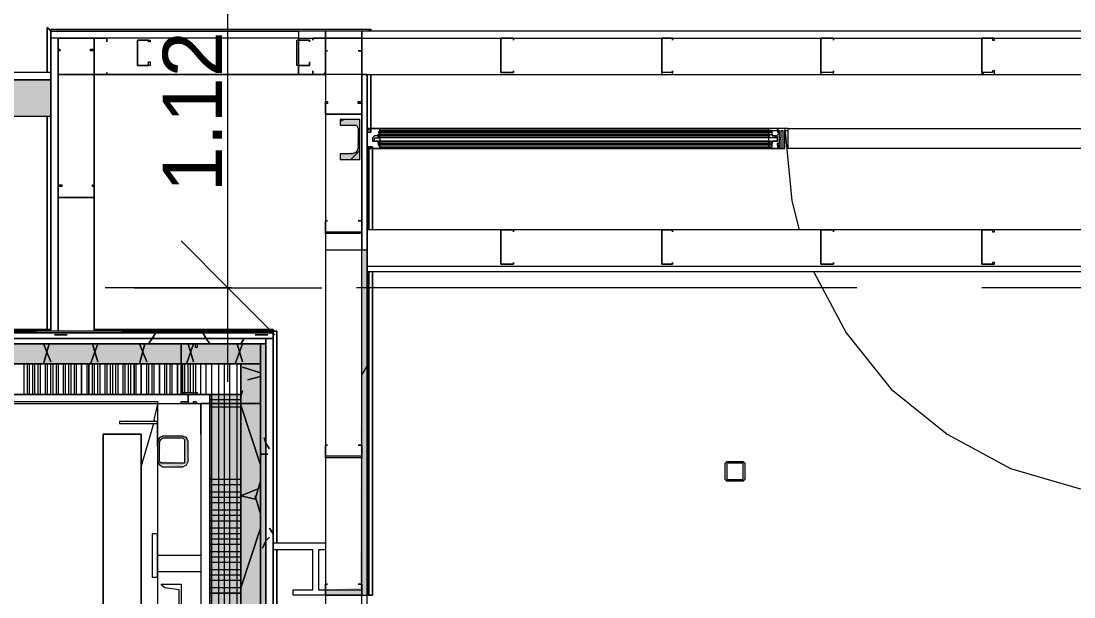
# Model space of a CAD drawing. Header units: metres. Extents: x -2 to 237, y -8 to 52.
# Drawn here: x 25.352 to 28.021, y 31.409 to 32.869 of the extents above; entities that cross this region are included whole.
import ezdxf

# ---------------------------------------------------------------- set-up
doc = ezdxf.new("R2010")
doc.units = ezdxf.units.M
doc.layers.add('HVAC - Ductos', color=5, linetype='Continuous', lineweight=0)
doc.layers.add('PDF_Text', color=7, linetype='Continuous', lineweight=0)
doc.layers.add('PDF_Geometry', color=7, linetype='Continuous', lineweight=0, true_color=0xaaaaaa)
doc.layers.add('PDF_Solid Fills', color=7, linetype='Continuous', lineweight=0, true_color=0xffffff)
doc.styles.add('PDF Helvetica', font='')
doc.styles.get('PDF Helvetica').set_extended_font_data('Helvetica')

msp = doc.modelspace()

# ---------------------------------------------------------------- hatches: boundary and pattern name
at = {"layer": 'PDF_Solid Fills', "lineweight": 0, "transparency": 33554559}
for points in [[(21.9637, 32.7197), (21.9637, 32.6281), (25.4274, 32.6281), (25.4274, 32.7197)], [(26.1925, 32.5364), (26.1604, 32.5318), (26.1604, 32.5181), (26.2108, 32.5181), (26.2108, 32.6189), (26.1604, 32.6189), (26.1604, 32.6051), (26.2063, 32.6051), (26.2017, 32.541)], [(26.2109, 31.4322), (26.1238, 31.4276), (26.1238, 31.4139), (26.2292, 31.4139), (26.2292, 32.289), (26.2155, 32.289)], [(25.9588, 32.0508), (25.9588, 23.3365), (25.9726, 23.3365), (25.9726, 32.0508)], [(25.9588, 32.0508), (25.9588, 23.3365), (25.9726, 23.3365), (25.9726, 32.0508)], [(25.6977, 31.7529), (25.7023, 31.7575), (25.7069, 31.8125), (25.7665, 31.8125), (25.7665, 31.7483), (25.7069, 31.7529), (25.7023, 31.7529), (25.7023, 31.7437), (25.7115, 31.7437), (25.7616, 31.7392), (25.7619, 31.7392), (25.7619, 31.7437), (25.771, 31.7483), (25.7756, 31.8125), (25.771, 31.8171), (25.7023, 31.8171), (25.6977, 31.8079)]]:
    msp.add_hatch(color=256, dxfattribs=at).paths.add_polyline_path(points)
h = msp.add_hatch(color=256, dxfattribs=at)
h.paths.add_polyline_path([(24.534, 32.0004), (24.534, 32.0508), (22.5455, 32.0508), (22.5455, 32.0004)])
h.paths.add_polyline_path([(25.1479, 32.0508), (25.1479, 32.0004), (25.9588, 32.0004), (25.9588, 32.0508)])
h.paths.add_polyline_path([(24.5386, 32.0508), (24.5386, 32.0004), (25.1433, 32.0004), (25.1433, 32.0508)])
h = msp.add_hatch(color=256, dxfattribs=at)
h.paths.add_polyline_path([(24.534, 32.0004), (24.534, 32.0508), (22.5455, 32.0508), (22.5455, 32.0004)])
h.paths.add_polyline_path([(25.1479, 32.0508), (25.1479, 32.0004), (25.9588, 32.0004), (25.9588, 32.0508)])
h.paths.add_polyline_path([(24.5386, 32.0508), (24.5386, 32.0004), (25.1433, 32.0004), (25.1433, 32.0508)])
h = msp.add_hatch(color=256, dxfattribs=at)
h.paths.add_polyline_path([(25.9588, 23.3548), (25.9588, 28.4908), (25.9085, 28.4908), (25.9085, 23.3548)])
h.paths.add_polyline_path([(25.9588, 30.3647), (25.9085, 30.3647), (25.9085, 28.4954), (25.9588, 28.4954)])
h.paths.add_polyline_path([(25.9588, 30.9786), (25.9588, 32.0004), (25.9085, 32.0004), (25.9085, 30.9786)])
h.paths.add_polyline_path([(25.9588, 30.9741), (25.9085, 30.9741), (25.9085, 30.3693), (25.9588, 30.3693)])
h = msp.add_hatch(color=256, dxfattribs=at)
h.paths.add_polyline_path([(25.9588, 23.3548), (25.9588, 28.4908), (25.9085, 28.4908), (25.9085, 23.3548)])
h.paths.add_polyline_path([(25.9588, 30.3647), (25.9085, 30.3647), (25.9085, 28.4954), (25.9588, 28.4954)])
h.paths.add_polyline_path([(25.9588, 30.9786), (25.9588, 32.0004), (25.9085, 32.0004), (25.9085, 30.9786)])
h.paths.add_polyline_path([(25.9588, 30.9741), (25.9085, 30.9741), (25.9085, 30.3693), (25.9588, 30.3693)])
h = msp.add_hatch(color=256, dxfattribs=at)
h.paths.add_polyline_path([(25.8306, 28.4954), (25.9085, 28.4954), (25.9085, 31.9224), (25.8306, 31.9224), (25.8306, 31.8996), (25.8352, 31.8996), (25.8306, 31.3085)])
h.paths.add_polyline_path([(25.8352, 27.0476), (25.8306, 25.9389), (25.8306, 23.4052), (25.9085, 23.4052), (25.9085, 28.4908), (25.8306, 28.4908), (25.8306, 27.0476)])
h = msp.add_hatch(color=256, dxfattribs=at)
h.paths.add_polyline_path([(25.9085, 28.4954), (25.9085, 31.9224), (25.8306, 31.9224), (25.8306, 28.4954)])
h.paths.add_polyline_path([(25.9085, 23.4052), (25.9085, 28.4908), (25.8306, 28.4908), (25.8306, 23.4052)])

# ---------------------------------------------------------------- linework, layer by layer
at = {"layer": 'HVAC - Ductos', "lineweight": 0}
for points in [[(25.8763, 31.9546), (25.8763, 33.549)], [(25.7573, 32.3119), (25.8763, 32.1928), (25.9955, 32.0737)], [(25.6381, 32.1928), (25.8763, 32.1928), (26.1146, 32.1928)]]:
    msp.add_lwpolyline(points, dxfattribs=at)
at = {"layer": 'PDF_Geometry', "lineweight": 0}
for points in [[(25.4182, 32.738), (25.4182, 32.8525)], [(25.4274, 32.8433), (25.4228, 32.8479), (25.4182, 32.8525), (25.4228, 32.8479), (25.4182, 32.8525), (25.4228, 32.8479)], [(25.4182, 32.738), (25.4182, 32.8525)], [(26.2383, 32.8479), (26.2292, 32.8433), (25.4274, 32.8433), (25.4274, 32.8479), (26.2383, 32.8479), (26.2292, 32.8433), (25.4274, 32.8433), (25.4274, 32.8479), (26.2383, 32.8479), (26.2383, 32.8433)], [(25.4274, 32.738), (25.4274, 32.8433), (25.4274, 32.8067), (25.4274, 32.8433)], [(25.4457, 32.8251), (25.5328, 32.8251), (25.5374, 32.8251), (25.5374, 32.7929), (25.5282, 32.7929), (25.5282, 32.7975), (25.5374, 32.7975), (25.5374, 32.8251), (25.5328, 32.8251), (25.4457, 32.8251), (25.4457, 32.7975), (25.4503, 32.7975), (25.4503, 32.7929), (25.4457, 32.7929)], [(25.5374, 32.7334), (25.5374, 32.738), (25.5374, 32.8251), (25.5694, 32.8251), (25.5694, 32.8159), (25.5694, 32.8251), (25.5374, 32.8251), (25.5374, 32.738), (25.5374, 32.7334), (25.5694, 32.7334)], [(25.6473, 32.7563), (25.6473, 32.7609), (25.6473, 32.8205), (25.6794, 32.8205), (25.6794, 32.8159), (25.6748, 32.8159), (25.6748, 32.8205), (25.6473, 32.8205), (25.6473, 32.7609), (25.6473, 32.7563), (25.6748, 32.7563), (25.6748, 32.7655), (25.6794, 32.7655), (25.6794, 32.7563)], [(26.055, 32.7563), (26.0505, 32.7563), (26.0505, 32.7609), (26.0505, 32.8205), (26.055, 32.8205), (26.0826, 32.8205), (26.0826, 32.8159), (26.0826, 32.8205), (26.055, 32.8205), (26.055, 32.7609), (26.055, 32.7563), (26.0826, 32.7563)], [(26.0917, 32.8205), (26.0917, 32.8251)], [(26.1192, 32.8251), (26.1238, 32.8251), (26.1238, 32.738), (26.1238, 32.7334), (26.1192, 32.7334), (26.0917, 32.7334), (26.0917, 32.7426), (26.0917, 32.7334), (26.1192, 32.7334), (26.1238, 32.738), (26.1238, 32.8251), (26.1192, 32.8251), (26.0917, 32.8251)], [(26.1238, 32.8251), (26.2109, 32.8251), (26.2155, 32.8251), (26.2155, 32.7929), (26.2063, 32.7929), (26.2155, 32.7929), (26.2155, 32.8251), (26.2109, 32.8251), (26.1238, 32.8251), (26.1238, 32.7929)], [(26.6003, 32.8251), (26.5682, 32.8251), (26.5682, 32.738), (26.6003, 32.738), (26.6003, 32.7426), (26.6003, 32.738), (26.5682, 32.738), (26.5682, 32.8251), (26.6003, 32.8251), (26.6003, 32.8205)], [(27.0035, 32.8251), (26.9759, 32.8251), (26.9759, 32.8205), (26.9759, 32.738), (26.9759, 32.7334), (27.0035, 32.7334), (27.0035, 32.7426), (27.0035, 32.738), (26.9759, 32.738), (26.9759, 32.8205), (26.9759, 32.8251), (27.0035, 32.8251), (27.0035, 32.8205)], [(27.4112, 32.8251), (27.3837, 32.8251), (27.3791, 32.8251), (27.3791, 32.738), (27.3791, 32.7334), (27.3837, 32.7334), (27.4112, 32.7334), (27.4112, 32.7426), (27.4112, 32.738), (27.3837, 32.738), (27.3791, 32.738), (27.3791, 32.8251), (27.3837, 32.8251), (27.4112, 32.8251), (27.4112, 32.8205)], [(27.819, 32.8251), (27.7869, 32.8251), (27.7869, 32.8205), (27.7869, 32.738), (27.7869, 32.7334), (27.819, 32.7334), (27.819, 32.7426), (27.8144, 32.7426), (27.8144, 32.738), (27.7869, 32.738), (27.7869, 32.8205), (27.7869, 32.8251), (27.8144, 32.8251), (27.8144, 32.8205), (27.819, 32.8205)], [(26.1284, 32.7929), (26.1238, 32.7929)], [(26.1238, 32.7334), (26.1238, 32.7929)], [(26.0826, 32.7655), (26.0826, 32.7563)], [(21.9637, 32.628), (25.4274, 32.628), (25.4274, 32.738), (21.9637, 32.738), (21.9637, 32.6967), (21.9637, 32.6326)], [(25.5694, 32.738), (25.5694, 32.7334)], [(26.1238, 32.7334), (26.1238, 32.289), (26.2155, 32.289), (26.2155, 32.7334)], [(26.2292, 32.7334), (26.2155, 32.7334), (26.2155, 32.289), (26.2292, 32.289)], [(26.2155, 32.6326), (26.2109, 32.6326), (26.1238, 32.6326), (26.1238, 32.6646), (26.1284, 32.6646), (26.1284, 32.6601), (26.1238, 32.6601), (26.1238, 32.6326), (26.2109, 32.6326), (26.2155, 32.6326), (26.2155, 32.6601), (26.2063, 32.6601), (26.2063, 32.6646), (26.2155, 32.6646)], [(22.5135, 32.0874), (25.4274, 32.0874), (22.5135, 32.0874), (21.9683, 32.0874), (21.9683, 32.628), (21.9683, 32.0874), (21.9637, 32.0828), (22.5135, 32.0828)], [(25.4182, 32.0874), (25.4182, 32.628)], [(25.4182, 32.0874), (25.4182, 32.628)], [(26.2109, 32.6189), (26.1604, 32.6189), (26.1604, 32.6051), (26.1925, 32.6051), (26.2017, 32.6051), (26.2063, 32.596), (26.2063, 32.5456), (26.2017, 32.5364), (26.1925, 32.5318), (26.1604, 32.5318), (26.1604, 32.518), (26.2109, 32.518)], [(26.2475, 32.573), (26.2567, 32.573), (26.2567, 32.5822), (26.2613, 32.5822), (26.2613, 32.5776), (26.2567, 32.5776), (26.2567, 32.573), (26.2613, 32.573), (26.2613, 32.596), (26.2292, 32.596), (26.2337, 32.596), (26.2337, 32.5914), (26.2337, 32.596), (26.2383, 32.596), (26.2613, 32.596), (26.2613, 32.5914), (26.2613, 32.5868), (26.2567, 32.5868), (26.2613, 32.5868), (26.2613, 32.5822), (26.2567, 32.5822), (26.2567, 32.5776), (26.2475, 32.5776), (26.2429, 32.573), (26.2429, 32.5639), (26.2475, 32.5639), (26.2567, 32.5639), (26.2567, 32.5593), (26.2567, 32.5547), (26.2613, 32.5593), (26.2613, 32.5547), (26.2567, 32.5547), (26.2613, 32.5502), (26.2613, 32.5547), (26.2613, 32.5456), (26.2383, 32.5456), (26.2337, 32.5456), (26.2337, 32.5502), (26.2337, 32.5456), (26.2292, 32.5456), (26.2613, 32.5456), (26.2613, 32.5639), (26.2567, 32.5639), (26.2613, 32.5639), (26.2613, 32.5593), (26.2567, 32.5593), (26.2567, 32.5639), (26.2475, 32.5639), (26.2475, 32.5684)], [(27.2692, 32.596), (27.2463, 32.596), (27.2463, 32.5776), (27.2508, 32.5776), (27.2463, 32.5822), (27.2554, 32.5822), (27.2554, 32.5776), (27.26, 32.5776), (27.2692, 32.573), (27.2692, 32.5639), (27.26, 32.5639), (27.2554, 32.5639), (27.2554, 32.5593), (27.2463, 32.5593), (27.2508, 32.5593), (27.2508, 32.5639), (27.2463, 32.5639), (27.2463, 32.5456), (27.2875, 32.5456), (27.2875, 32.5914), (27.2921, 32.5914), (27.2967, 32.5914), (27.2967, 32.596), (27.2692, 32.596), (27.2692, 32.5914), (27.2738, 32.5914), (27.2738, 32.5868), (27.2738, 32.5914), (27.2692, 32.5914), (27.2692, 32.5868), (27.2738, 32.5868), (27.2738, 32.5822), (27.2692, 32.5822), (27.2738, 32.5822), (27.2738, 32.573), (27.2784, 32.573), (27.2784, 32.5914), (27.2829, 32.5914), (27.2829, 32.5776), (27.2829, 32.573), (27.2829, 32.5684), (27.2829, 32.5639), (27.2829, 32.5456), (27.2784, 32.5456), (27.2784, 32.5684), (27.2738, 32.5684), (27.2738, 32.5593), (27.2692, 32.5593), (27.2692, 32.5547), (27.2692, 32.5593), (27.2738, 32.5593), (27.2738, 32.5547), (27.2738, 32.5502), (27.2692, 32.5547), (27.2692, 32.5502), (27.2738, 32.5502), (27.2738, 32.5456), (27.2508, 32.5456), (27.2508, 32.5502), (27.2463, 32.5502), (27.2508, 32.5502), (27.2554, 32.5502), (27.2554, 32.5547), (27.2463, 32.5547), (27.2554, 32.5547), (27.2554, 32.5639), (27.2692, 32.5639), (27.2692, 32.5684), (27.2692, 32.5776), (27.2554, 32.5776), (27.2554, 32.5868), (27.2463, 32.5868), (27.2554, 32.5868), (27.2554, 32.5914), (27.2508, 32.5914), (27.2508, 32.5868), (27.2463, 32.5868), (27.2463, 32.5914), (27.2508, 32.5914), (27.2692, 32.5914)], [(28.2084, 32.596), (28.2084, 32.5456), (27.2967, 32.5456), (27.2967, 32.596)], [(27.2463, 32.5776), (26.2613, 32.5776), (26.2613, 32.5822), (26.2613, 32.5776)], [(26.2429, 32.5502), (26.2429, 32.5456), (26.2429, 32.3394), (26.2429, 32.5456)], [(25.5374, 32.4219), (25.5328, 32.4219), (25.4457, 32.4219), (25.4457, 32.454), (25.4549, 32.454), (25.4549, 32.4494), (25.4457, 32.4494), (25.4457, 32.4219), (25.5328, 32.4219), (25.5374, 32.4219), (25.5374, 32.4494), (25.5328, 32.4494), (25.5328, 32.454), (25.5374, 32.454)], [(26.2155, 32.3348), (26.2109, 32.3302), (26.1238, 32.3302), (26.1238, 32.3348), (26.1238, 32.3623), (26.1284, 32.3623), (26.1238, 32.3623), (26.1238, 32.3348), (26.2109, 32.3348), (26.2155, 32.3348), (26.2155, 32.3623)], [(26.2063, 32.3623), (26.2155, 32.3623)], [(29.2897, 32.3394), (26.2292, 32.3394), (26.2292, 32.234), (29.2897, 32.234)], [(26.6003, 32.3394), (26.5682, 32.3394), (26.5682, 32.2523), (26.6003, 32.2523), (26.6003, 32.2569), (26.6003, 32.2523), (26.5682, 32.2523), (26.5682, 32.3394), (26.6003, 32.3394), (26.6003, 32.3348)], [(27.0035, 32.3394), (26.9759, 32.3394), (26.9759, 32.2523), (27.0035, 32.2523), (27.0035, 32.2569), (27.0035, 32.2523), (26.9759, 32.2523), (26.9759, 32.3394), (27.0035, 32.3394), (27.0035, 32.3348)], [(27.4112, 32.3394), (27.3837, 32.3394), (27.3791, 32.3394), (27.3791, 32.2523), (27.3837, 32.2523), (27.4112, 32.2523), (27.4112, 32.2569), (27.4112, 32.2523), (27.3837, 32.2523), (27.3791, 32.2523), (27.3791, 32.3394), (27.3837, 32.3394), (27.4112, 32.3394), (27.4112, 32.3348)], [(27.819, 32.3394), (27.7869, 32.3394), (27.7869, 32.2523), (27.819, 32.2523), (27.819, 32.2569), (27.8144, 32.2569), (27.8144, 32.2523), (27.7869, 32.2523), (27.7869, 32.3394), (27.8144, 32.3394), (27.8144, 32.3348), (27.819, 32.3348)], [(26.2429, 32.234), (26.2429, 31.4139)], [(22.5135, 28.9994), (23.329, 28.9994), (23.329, 25.4624), (22.5227, 25.4624), (22.3394, 25.4624), (22.3394, 23.5014), (22.3394, 23.4464), (22.3394, 23.3548), (22.3394, 23.3227), (23.329, 23.3227), (25.8077, 23.3227), (25.991, 23.3227), (25.991, 31.8996), (25.991, 32.0828), (22.5135, 32.0828), (22.5135, 31.8996), (22.5135, 29.1826)], [(25.991, 32.0782), (25.991, 32.0828), (22.5135, 32.0828), (22.5135, 32.0782)], [(26.0001, 31.5468), (26.0001, 32.0828)], [(26.0001, 31.5468), (26.0001, 32.0828)], [(22.5181, 32.0645), (25.991, 32.0645), (25.991, 32.0782), (22.5181, 32.0782)], [(25.991, 23.3227), (25.991, 32.0645), (25.9726, 32.0645), (25.9726, 23.3227), (25.991, 23.3227), (25.991, 32.0782)], [(25.7756, 31.9224), (25.7756, 31.9042), (25.7756, 31.8996), (25.7573, 31.8996), (25.7939, 31.8996), (25.7893, 31.8996), (25.7893, 31.9042), (25.7939, 31.9042), (25.7985, 31.8996), (25.7939, 31.8996), (25.7573, 31.8996), (25.7573, 31.9042), (25.7756, 31.9042), (25.7756, 31.9224), (25.7573, 31.9224), (25.7573, 31.927), (25.7573, 32.0508), (25.7939, 32.0508), (25.7985, 32.0508), (25.7985, 32.0416), (25.7939, 32.0416), (25.7939, 32.0508), (25.7573, 32.0508), (25.7573, 31.927), (25.7985, 31.927), (25.7985, 31.9224)], [(25.9588, 32.0508), (25.9314, 32.0508), (25.9588, 32.0508), (25.9588, 31.8996), (25.8809, 31.8996), (25.9588, 31.8996)], [(25.9085, 32.0004), (22.6967, 32.0004), (22.5959, 32.0004), (22.5959, 31.9224), (22.6967, 31.9224), (25.9085, 31.9224)], [(22.6738, 31.8996), (25.8306, 31.8996), (25.8306, 31.9224), (22.6967, 31.9224), (22.6738, 31.9224)], [(25.6977, 31.9042), (25.6977, 29.5446), (22.6876, 29.5446), (22.6876, 31.9042), (25.6977, 31.9042), (25.6977, 29.5446), (22.6876, 29.5446), (22.6876, 31.9042)], [(25.8077, 31.8996), (25.8077, 31.8217), (25.8077, 31.8996), (25.9588, 31.8996)], [(25.9588, 31.8721), (25.9588, 31.8996)], [(25.6977, 31.7529), (25.7023, 31.7437), (25.7115, 31.7392), (25.7619, 31.7392), (25.771, 31.7437), (25.7756, 31.7529), (25.7756, 31.8033), (25.771, 31.8125), (25.7619, 31.8171), (25.7115, 31.8171), (25.7023, 31.8125), (25.6977, 31.8033)], [(25.7619, 31.7483), (25.7115, 31.7483), (25.7069, 31.7483), (25.7023, 31.7529), (25.7023, 31.8033), (25.7069, 31.8079), (25.7115, 31.8125), (25.7619, 31.8125), (25.7665, 31.8079), (25.7665, 31.8033), (25.7665, 31.7529), (25.7665, 31.7483)], [(26.2155, 31.7667), (26.2155, 31.7621), (26.2109, 31.7621), (26.1238, 31.7621), (26.1238, 31.7667), (26.1238, 31.7942), (26.1284, 31.7942), (26.1238, 31.7942), (26.1238, 31.7667), (26.2109, 31.7667), (26.2155, 31.7667), (26.2155, 31.7942)], [(26.2063, 31.7942), (26.2155, 31.7942)], [(27.1776, 31.7025), (27.1455, 31.7025), (27.1409, 31.7025), (27.1364, 31.7071), (27.1364, 31.7117), (27.1364, 31.7483), (27.1409, 31.7529), (27.1455, 31.7529), (27.1776, 31.7529), (27.1822, 31.7529), (27.1867, 31.7483), (27.1867, 31.7117), (27.1867, 31.7071), (27.1822, 31.7025)], [(27.1822, 31.7483), (27.1776, 31.7483), (27.1455, 31.7483), (27.1409, 31.7483), (27.1409, 31.7117), (27.1409, 31.7071), (27.1455, 31.7071), (27.1776, 31.7071), (27.1822, 31.7071), (27.1822, 31.7117)], [(25.6839, 31.5696), (25.6839, 31.4597), (25.6931, 31.4597), (25.6977, 31.4597), (25.6977, 31.5696), (25.6931, 31.5696)], [(25.991, 31.2077), (25.991, 31.5284)], [(25.991, 31.2077), (25.9955, 31.2077), (26.0001, 31.2077), (25.9955, 31.2077), (26.0001, 31.2077), (25.9955, 31.2077), (25.991, 31.2077), (25.991, 31.5284), (25.991, 31.2077), (25.991, 31.5284)], [(25.991, 31.2077), (25.991, 31.5284)], [(26.0001, 31.2077), (26.0001, 31.5284)], [(26.0001, 31.2077), (26.0001, 31.5284)], [(25.7069, 31.2901), (25.7115, 31.2947), (25.7115, 31.2993), (25.7161, 31.2993), (25.7527, 31.3039), (25.7527, 31.4276), (25.7161, 31.4322), (25.7115, 31.4368), (25.7069, 31.4414), (25.7573, 31.4414), (25.7573, 31.2901)], [(26.2155, 31.4139), (26.2109, 31.4139), (26.1238, 31.4139), (26.1238, 31.4414), (26.1284, 31.4414), (26.1238, 31.4414), (26.1238, 31.4139), (26.2109, 31.4139), (26.2155, 31.4139), (26.2155, 31.4414)], [(26.2063, 31.4414), (26.2155, 31.4414)]]:
    msp.add_lwpolyline(points, close=True, dxfattribs=at)
for points in [[(26.055, 32.8251), (25.4457, 32.8251), (25.4457, 32.7334), (25.5374, 32.7334), (26.1238, 32.7334), (25.5374, 32.7334), (25.5374, 32.0828), (25.4274, 32.0828), (25.4274, 32.628), (25.4274, 32.0828), (25.4274, 32.454), (25.4274, 32.0828), (25.4274, 32.628), (25.4274, 32.0828), (25.4274, 32.628), (25.4274, 32.0828), (25.4274, 32.7334), (25.4274, 32.8433), (26.055, 32.8433), (26.055, 32.7334), (26.055, 32.8251), (26.1238, 32.8251), (26.1238, 32.8433), (26.1238, 32.8251)], [(25.4274, 32.738), (25.4274, 32.8433), (25.4274, 32.738)], [(25.4274, 32.738), (25.4274, 32.8433), (25.4274, 32.738)], [(25.4274, 32.8433), (25.4274, 32.0828), (25.4274, 32.8433)], [(25.4274, 32.8433), (25.4274, 32.8433)], [(26.2292, 32.8433), (26.055, 32.8433), (25.4274, 32.8433), (26.055, 32.8433), (26.055, 32.8251), (25.4274, 32.8251), (25.4274, 32.8433), (26.055, 32.8433)], [(26.1238, 24.1841), (26.1238, 22.9929), (26.1238, 22.9791), (26.1238, 22.4568), (26.1238, 22.4385), (26.2292, 22.4385), (26.2292, 22.9424), (27.0951, 22.9424), (27.0951, 23.0478), (26.2292, 23.0478), (26.2292, 24.2391), (26.2292, 31.4139), (26.2292, 32.289), (26.2292, 32.7334), (29.2897, 32.7334), (29.2897, 32.8433), (26.2155, 32.8433), (26.1238, 32.8433), (26.055, 32.8433), (26.055, 32.7334), (26.0917, 32.7334)], [(26.1238, 31.4276), (26.2155, 31.4276), (26.2155, 32.289), (26.2155, 32.7334), (26.2155, 32.8251), (26.2155, 32.8433), (26.2155, 32.8251), (29.2897, 32.8251), (29.3997, 32.8251), (29.2897, 32.8251)], [(25.5374, 32.0828), (25.5374, 32.7334), (25.4457, 32.7334), (25.4457, 32.0828), (25.4457, 32.8251), (25.4274, 32.8251), (25.4274, 32.0828)], [(25.4457, 32.8251), (25.4457, 32.8251)], [(25.4457, 32.8251), (25.4457, 32.8251)], [(25.5374, 32.8251), (25.5374, 32.8251)], [(25.5374, 32.8251), (25.5374, 32.8251)], [(25.5694, 32.8159), (25.5694, 32.8159)], [(25.6473, 32.8205), (25.6473, 32.8205)], [(25.6473, 32.8205), (25.6473, 32.8205)], [(26.055, 32.8205), (26.055, 32.8205)], [(26.0826, 32.8159), (26.0826, 32.8159)], [(26.0917, 32.8205), (26.0917, 32.8205)], [(26.1238, 32.8251), (26.1238, 32.8251)], [(26.1238, 32.8251), (26.1238, 32.8251)], [(26.1238, 32.8251), (26.1238, 32.8251)], [(26.2155, 32.8251), (26.2155, 32.7334), (26.2292, 32.7334), (26.2292, 32.5868), (26.2383, 32.5868), (26.2383, 32.596), (26.2383, 32.7334), (26.2383, 32.596), (26.2383, 32.5868), (26.2292, 32.5868), (26.2292, 32.7334)], [(26.1284, 32.7929), (26.1284, 32.7929)], [(26.2063, 32.7929), (26.2063, 32.7929)], [(26.0826, 32.7655), (26.0826, 32.7655)], [(21.3635, 31.95), (21.3497, 31.95), (21.3497, 32.628), (21.3497, 32.7197), (21.3497, 32.7334), (21.3497, 32.738), (21.3497, 32.7334), (21.9637, 32.7334), (21.9637, 32.7197), (21.9637, 32.6967), (21.9637, 32.6326), (21.9637, 32.628), (21.9637, 32.6326), (21.9637, 32.6967), (21.9637, 32.7197), (21.9637, 32.7334), (21.9637, 32.7197), (21.9637, 32.738), (21.9637, 32.7197), (25.4274, 32.7197), (21.9637, 32.7197)], [(25.5694, 32.738), (25.5694, 32.738)], [(26.0917, 32.7426), (26.0917, 32.7426)], [(26.1238, 32.7334), (26.1238, 32.289), (26.1238, 31.4276), (26.1238, 31.4139), (26.1238, 24.2391), (26.1238, 24.2253), (26.1238, 24.2161)], [(26.2155, 31.4139), (26.1238, 31.4139), (26.2155, 31.4139), (26.2292, 31.4139), (26.2292, 32.289), (26.2292, 32.7334), (26.2155, 32.7334)], [(26.2292, 32.289), (26.2292, 32.7334), (26.2292, 32.289)], [(26.1238, 32.6326), (26.1238, 32.6326)], [(26.1238, 32.6326), (26.1238, 32.6326)], [(27.2463, 32.5868), (26.2613, 32.5868), (27.2463, 32.5868), (26.2613, 32.5868), (26.2613, 32.5914), (27.2463, 32.5914), (26.2613, 32.5914), (26.2613, 32.596), (27.2463, 32.596), (26.2613, 32.596), (27.2463, 32.596), (26.2613, 32.596)], [(27.2463, 32.596), (26.2613, 32.596), (26.2613, 32.5776)], [(27.2463, 32.596), (27.2463, 32.596)], [(27.2875, 32.596), (27.3059, 32.4127), (27.3242, 32.3394)], [(26.2613, 32.5593), (26.2613, 32.5547), (27.2463, 32.5547), (26.2613, 32.5547), (26.2613, 32.5456), (26.2613, 32.5639), (26.2613, 32.5593), (26.2613, 32.5639), (26.2475, 32.5639), (26.2475, 32.573), (26.2613, 32.573), (26.2613, 32.5639), (27.2463, 32.5639)], [(26.2613, 32.5868), (26.2613, 32.5868)], [(27.2463, 32.5822), (26.2613, 32.5822), (27.2463, 32.5822), (26.2613, 32.5822), (27.2463, 32.5822), (27.2463, 32.5776), (27.2463, 32.573), (27.2463, 32.5639), (27.2463, 32.5593), (26.2613, 32.5593), (27.2463, 32.5593), (26.2613, 32.5593), (26.2613, 32.5639), (27.2463, 32.5639), (26.2613, 32.5639), (27.2463, 32.5639), (27.2692, 32.5639), (27.2692, 32.573), (27.2463, 32.573), (26.2613, 32.573), (26.2613, 32.5776), (27.2463, 32.5776)], [(26.2337, 32.5502), (26.2337, 32.3394), (26.2337, 32.5502), (26.2383, 32.5502), (26.2429, 32.5502), (26.2383, 32.5502), (26.2337, 32.5502), (26.2292, 32.5502), (26.2292, 32.3394)], [(26.2292, 32.5502), (26.2292, 32.454)], [(26.2613, 32.5547), (27.2463, 32.5547), (26.2613, 32.5547)], [(27.2463, 32.5456), (26.2613, 32.5456), (27.2463, 32.5456), (26.2613, 32.5456), (26.2613, 32.5502), (27.2463, 32.5502)], [(27.2463, 32.5456), (27.2463, 32.5456)], [(25.4457, 32.4219), (25.4457, 32.4219)], [(25.4457, 32.4219), (25.4457, 32.4219)], [(26.1284, 32.3623), (26.1284, 32.3623)], [(26.2063, 32.3623), (26.2063, 32.3623)], [(26.1238, 32.3348), (26.1238, 32.3348)], [(26.2292, 32.2477), (29.2897, 32.2477)], [(26.2292, 32.234), (26.2292, 31.4139), (26.2337, 31.4139), (26.2383, 31.4139), (26.2429, 31.4139), (26.2383, 31.4139), (26.2337, 31.4139), (26.2337, 32.234), (26.2337, 31.4139)], [(27.3609, 32.234), (27.4433, 32.0782), (27.5578, 31.9362), (27.6998, 31.8217), (27.8603, 31.7346), (28.0344, 31.6842), (28.2176, 31.6659)], [(25.8855, 32.1928), (25.5648, 32.1928)], [(27.4708, 32.1928), (26.2017, 32.1928)], [(28.103, 32.1928), (27.7869, 32.1928)], [(22.5135, 32.0828), (25.3908, 32.0828), (22.5135, 32.0828)], [(22.5181, 32.0782), (25.991, 32.0782), (25.991, 32.0828), (25.991, 32.0782), (25.991, 32.0645), (25.991, 31.8996), (25.991, 23.3227)], [(25.991, 32.0645), (25.991, 32.0828), (25.606, 32.0828), (25.991, 32.0828), (25.991, 32.0874), (25.5374, 32.0874), (25.991, 32.0874), (25.991, 32.0828), (25.991, 31.5468), (25.991, 32.0828), (25.9955, 32.0828), (26.0001, 32.0828), (25.9955, 32.0828), (26.0001, 32.0828), (25.9955, 32.0828), (25.991, 32.0828), (25.991, 32.0645), (25.991, 31.8996)], [(25.991, 31.5468), (25.991, 32.0828), (25.991, 31.5468)], [(25.991, 31.5468), (25.991, 32.0828), (25.991, 31.5468)], [(26.1238, 24.2161), (26.1238, 24.2391), (26.2155, 24.2391), (26.2155, 31.4139), (26.1238, 31.4139), (26.0413, 31.4139), (26.0413, 31.4276), (26.0917, 31.4276), (26.0917, 31.5284), (25.991, 31.5284), (25.991, 31.5468), (25.991, 32.0828), (25.991, 31.5468), (26.1238, 31.5468), (26.1238, 31.5284), (26.1055, 31.5284), (26.1055, 31.4276), (26.1238, 31.4276), (26.1238, 31.4139)], [(26.2292, 32.0966), (26.2292, 31.4139)], [(22.5318, 32.0645), (25.9726, 32.0645), (25.9726, 32.0508), (25.9588, 32.0508), (25.7573, 32.0508), (25.1479, 32.0508), (25.7573, 32.0508), (25.9588, 32.0508), (25.9588, 32.0004), (22.6967, 32.0004)], [(25.9726, 23.3365), (25.9726, 31.8996), (25.9726, 32.0508), (25.9726, 32.0645), (22.5318, 32.0645), (22.5318, 32.0508), (22.5318, 31.8996), (22.5318, 29.1826), (22.5318, 29.0315), (22.5318, 29.0177), (23.329, 29.0177), (23.3473, 29.0177), (23.3473, 25.444)], [(25.991, 32.0645), (25.991, 32.0645)], [(25.1479, 32.0508), (25.7573, 32.0508), (25.9588, 32.0508), (25.9588, 32.0004), (25.9588, 31.8996), (25.9588, 31.391), (25.9588, 32.0508), (25.9726, 32.0508), (25.9726, 23.3365), (25.9588, 23.3365), (25.9588, 27.0476), (25.9588, 23.3548), (25.9085, 23.3548), (25.9085, 23.845)], [(25.7573, 32.0508), (25.7573, 32.0508)], [(25.7573, 32.0508), (25.7573, 32.0508)], [(25.7939, 32.0508), (25.7939, 32.0508)], [(22.6967, 32.0004), (25.9085, 32.0004), (25.9085, 31.9224), (25.9085, 31.8996), (25.9085, 31.4048), (25.9085, 31.3085), (25.9085, 31.2077), (25.9085, 29.8562), (25.9085, 29.7554), (25.9085, 29.2697), (25.9085, 28.6924), (25.9085, 28.6603), (25.9085, 28.4954)], [(25.9085, 29.8562), (25.9085, 31.2077), (25.9085, 31.3085), (25.9085, 31.4048), (25.9085, 31.8996), (25.9085, 32.0004), (25.9588, 32.0004), (25.9588, 31.391)], [(22.6967, 31.9224), (25.8306, 31.9224), (25.8306, 31.8996), (25.8306, 31.3085), (25.8306, 31.2077), (25.8306, 29.8562)], [(25.7573, 31.927), (25.7573, 31.927)], [(25.8306, 29.8562), (25.8306, 31.2077), (25.8306, 31.3085), (25.8306, 31.8996), (25.8306, 31.9224), (25.9085, 31.9224), (25.9085, 31.8996), (25.9085, 31.4048), (25.9085, 31.3085), (25.9085, 31.2077), (25.9085, 29.8562)], [(22.6967, 29.1872), (22.6967, 31.8996), (25.8077, 31.8996), (25.8077, 25.8564)], [(25.6885, 31.8537), (25.6977, 31.895)], [(25.7573, 31.8996), (25.7573, 31.8996)], [(25.7756, 31.9042), (25.7756, 31.9042)], [(25.7939, 31.8996), (25.7939, 31.8996)], [(25.8306, 28.4954), (25.8306, 28.6924), (25.8306, 29.7554), (25.8306, 29.8562), (25.8306, 31.2077), (25.8306, 31.3085), (25.8306, 31.8996), (25.8077, 31.8996), (25.8077, 25.8564)], [(25.9497, 31.8996), (25.9497, 31.8996)], [(25.9497, 31.8996), (25.9497, 31.8996)], [(25.9588, 31.9042), (25.9588, 31.9087)], [(25.9588, 31.8721), (25.9588, 31.8721)], [(25.6977, 31.8079), (25.6977, 31.8263), (25.6977, 31.8079), (25.6977, 31.8263), (25.6977, 31.7896), (25.6977, 31.8263), (25.6977, 31.7896), (25.6977, 31.8263), (25.6977, 31.8079), (25.6977, 31.8537), (25.6014, 31.8537), (25.6014, 31.8491), (25.6977, 31.8491), (25.6977, 31.7804)], [(25.6565, 31.7392), (25.6885, 31.8491)], [(25.5603, 30.0073), (25.5603, 31.8217), (25.6565, 31.8217), (25.6565, 31.2719), (25.6565, 31.1848), (25.6565, 31.8217), (25.5603, 31.8217), (25.5603, 29.9753), (25.6565, 29.9753), (25.6565, 31.1803), (25.6565, 29.9707), (25.6977, 29.9707), (25.7069, 29.9707), (25.7069, 31.2719), (25.6565, 31.2719), (25.7069, 31.2719), (25.7069, 31.2215), (25.7756, 31.2215), (25.7756, 30.0211), (25.7069, 30.0211), (25.7069, 29.9707), (25.6977, 29.9707), (25.5603, 29.9707), (25.5603, 29.9982)], [(25.8077, 31.8217), (25.8077, 31.8217)], [(26.1284, 31.7942), (26.1284, 31.7942)], [(26.2063, 31.7942), (26.2063, 31.7942)], [(26.1238, 31.7667), (26.1238, 31.7667)], [(25.6977, 31.4597), (25.6977, 31.5696)], [(25.6977, 31.5605), (25.6977, 31.565), (25.6977, 31.5605), (25.6977, 31.5284), (25.6977, 31.5239), (25.6977, 31.5284)], [(25.8077, 31.5147), (25.6977, 31.5147), (25.6977, 31.5101), (25.6977, 31.5147), (25.6977, 31.5101), (25.6977, 31.478), (25.6977, 31.4734), (25.6977, 31.478), (25.6977, 31.4734), (25.8077, 31.4734)], [(25.6977, 31.5147), (25.6977, 31.5147)], [(25.6977, 31.4734), (25.6977, 31.4734)], [(26.1284, 31.4414), (26.1284, 31.4414)], [(26.2063, 31.4414), (26.2063, 31.4414)], [(26.1238, 31.4139), (26.1238, 31.4139)], [(26.1238, 31.4139), (26.1238, 31.4139)], [(26.1238, 31.4139), (26.1238, 31.4139)]]:
    msp.add_lwpolyline(points, dxfattribs=at)
at = {"layer": 'PDF_Geometry', "color": 254, "lineweight": 0, "true_color": 0xd2d2d2}
for points in [[(25.4916, 32.8251), (25.4916, 32.8251)], [(26.9989, 32.8251), (26.9989, 32.8251)], [(26.9759, 32.8021), (26.9759, 32.8021)], [(27.4112, 32.7334), (27.4112, 32.7334)], [(27.7915, 32.7334), (27.7915, 32.738)], [(26.2109, 32.6601), (26.2109, 32.6646)], [(26.1604, 32.6143), (26.1696, 32.6189)], [(26.1788, 32.6326), (26.1788, 32.6326)], [(26.1879, 32.518), (26.2109, 32.541)], [(25.4686, 32.4219), (25.4686, 32.4219)], [(27.3791, 32.3211), (27.3791, 32.3257)], [(27.3975, 32.3394), (27.3975, 32.3394)], [(26.9759, 32.2981), (26.9759, 32.2981)], [(27.8098, 32.2523), (27.8098, 32.2523)]]:
    msp.add_lwpolyline(points, dxfattribs=at)
at = {"layer": 'PDF_Geometry', "color": 254, "lineweight": 0, "true_color": 0xeaeaea}
for points in [[(25.4686, 32.0737), (25.4366, 32.0737)], [(25.6839, 32.0645), (25.6931, 32.0782), (25.6839, 32.0645), (25.6748, 32.0508)], [(25.8123, 32.0782), (25.8214, 32.0645), (25.8306, 32.0508), (25.8214, 32.0645)], [(25.9085, 32.0508), (25.9176, 32.0645)], [(25.9772, 32.0737), (25.9451, 32.0737)], [(25.5052, 32.0004), (25.5052, 31.9224)], [(25.5236, 31.9224), (25.5236, 32.0004)], [(25.6381, 32.0004), (25.6381, 31.9224)], [(25.6565, 32.0004), (25.6565, 31.9224)], [(25.7023, 32.0004), (25.7023, 31.9224)], [(25.7481, 32.0004), (25.7481, 31.9224)], [(25.9726, 31.7988), (25.9818, 31.785), (25.9726, 31.7988), (25.968, 31.8125)], [(25.9772, 31.7713), (25.9726, 31.7713), (25.9588, 31.7713), (25.9726, 31.7713)], [(25.9818, 31.5834), (25.991, 31.5696)], [(25.9726, 31.5514), (25.9818, 31.5605), (25.9726, 31.5514), (25.9634, 31.533)], [(25.8306, 31.4185), (25.9085, 31.4185)]]:
    msp.add_lwpolyline(points, close=True, dxfattribs=at)
for points in [[(25.9176, 32.0645), (25.9176, 32.0645)], [(25.9176, 32.0645), (25.9176, 32.0645)], [(25.3587, 32.0004), (25.3587, 31.9224)], [(25.3678, 31.9224), (25.3678, 32.0004)], [(25.3724, 32.0004), (25.3724, 31.9224)], [(25.3816, 31.9224), (25.3816, 32.0004)], [(25.3862, 32.0004), (25.3862, 31.9224)], [(25.3953, 31.9224), (25.3953, 32.0004)], [(25.3999, 32.0004), (25.3999, 31.9224)], [(25.4136, 31.9224), (25.4136, 32.0004)], [(25.4182, 32.0004), (25.4182, 31.9224)], [(25.4274, 31.9224), (25.4274, 32.0004)], [(25.432, 32.0004), (25.432, 31.9224)], [(25.4412, 31.9224), (25.4412, 32.0004)], [(25.4457, 32.0004), (25.4457, 31.9224)], [(25.4594, 31.9224), (25.4594, 32.0004)], [(25.464, 32.0004), (25.464, 31.9224)], [(25.4732, 31.9224), (25.4732, 32.0004)], [(25.4778, 32.0004), (25.4778, 31.9224)], [(25.487, 31.9224), (25.487, 32.0004)], [(25.4916, 32.0004), (25.4916, 31.9224)], [(25.519, 31.9224), (25.519, 32.0004)], [(25.5328, 31.9224), (25.5328, 32.0004)], [(25.5374, 32.0004), (25.5374, 31.9224)], [(25.5465, 31.9224), (25.5465, 32.0004)], [(25.5511, 32.0004), (25.5511, 31.9224)], [(25.5648, 31.9224), (25.5648, 32.0004)], [(25.5694, 32.0004), (25.5694, 31.9224)], [(25.5786, 31.9224), (25.5786, 32.0004)], [(25.5832, 32.0004), (25.5832, 31.9224)], [(25.5923, 31.9224), (25.5923, 32.0004)], [(25.5969, 32.0004), (25.5969, 31.9224)], [(25.6106, 31.9224), (25.6106, 32.0004)], [(25.6152, 32.0004), (25.6152, 31.9224)], [(25.6244, 31.9224), (25.6244, 32.0004)], [(25.629, 32.0004), (25.629, 31.9224)], [(25.6427, 32.0004), (25.6427, 31.9224)], [(25.6702, 31.9224), (25.6702, 32.0004)], [(25.6748, 32.0004), (25.6748, 31.9224)], [(25.6839, 31.9224), (25.6839, 32.0004)], [(25.6885, 32.0004), (25.6885, 31.9224)], [(25.7161, 31.9224), (25.7161, 32.0004)], [(25.7206, 32.0004), (25.7206, 31.9224)], [(25.7298, 31.9224), (25.7298, 32.0004)], [(25.7343, 32.0004), (25.7343, 31.9224)], [(25.7619, 31.9224), (25.7619, 32.0004)], [(25.7665, 32.0004), (25.7665, 31.9224)], [(25.7756, 31.927), (25.7756, 32.0004)], [(25.7801, 32.0004), (25.7801, 31.927)], [(25.7893, 31.9224), (25.7893, 32.0004)], [(25.7939, 32.0004), (25.7939, 31.9224)], [(25.8077, 31.9224), (25.8077, 32.0004)], [(25.8214, 31.9224), (25.8214, 32.0004)], [(25.8352, 28.4954), (25.8352, 28.6603), (25.8352, 28.6924), (25.8352, 29.2697), (25.8352, 29.7554), (25.8352, 29.8562), (25.8352, 31.2077), (25.8352, 31.3085), (25.8352, 31.4048), (25.8352, 31.8996), (25.8352, 31.9224), (25.8352, 32.0004)], [(25.8535, 30.9786), (25.8535, 31.2077), (25.8535, 31.3085), (25.8535, 31.4048), (25.8535, 31.8996), (25.8535, 31.9224), (25.8535, 32.0004)], [(25.8672, 30.3693), (25.8672, 30.9786), (25.8672, 31.2077), (25.8672, 31.3085), (25.8672, 31.4048), (25.8672, 31.8996), (25.8672, 31.9224), (25.8672, 32.0004)], [(25.8809, 30.3693), (25.8809, 30.9786), (25.8809, 31.4048), (25.8809, 31.8996), (25.8809, 31.9224), (25.8809, 32.0004)], [(25.8993, 28.4954), (25.8993, 28.6924), (25.8993, 29.7554), (25.8993, 29.8562), (25.8993, 31.2077), (25.8993, 31.3085), (25.8993, 31.8996), (25.8993, 31.9224), (25.8993, 32.0004)], [(25.9085, 31.9224), (25.8306, 31.9224)], [(25.9085, 31.9087), (25.8306, 31.9087)], [(25.9085, 31.8904), (25.8306, 31.8904)], [(25.9085, 31.7071), (25.8306, 31.7071)], [(25.9085, 31.6934), (25.8306, 31.6934)], [(25.9085, 31.6751), (25.8306, 31.6751)], [(25.9085, 31.6613), (25.8306, 31.6613)], [(25.9085, 31.6476), (25.8306, 31.6476)], [(25.9085, 31.6293), (25.8306, 31.6293)], [(25.9085, 31.6155), (25.8306, 31.6155)], [(25.9085, 31.6017), (25.8306, 31.6017)], [(25.9085, 31.5834), (25.8306, 31.5834)], [(25.9085, 31.5696), (25.8306, 31.5696)], [(25.9085, 31.5559), (25.8306, 31.5559)], [(25.9085, 31.5422), (25.8306, 31.5422)], [(25.9085, 31.5239), (25.8306, 31.5239)], [(25.9085, 31.5101), (25.8306, 31.5101)], [(25.9085, 31.4964), (25.8306, 31.4964)], [(25.9085, 31.478), (25.8306, 31.478)], [(25.9085, 31.4643), (25.8306, 31.4643)], [(25.9085, 31.4506), (25.8306, 31.4506)], [(25.9085, 31.4322), (25.8306, 31.4322)]]:
    msp.add_lwpolyline(points, dxfattribs=at)
at = {"layer": 'PDF_Geometry', "color": 254, "lineweight": 0, "true_color": 0xdddddd}
for points in [[(25.409, 32.0508), (25.4274, 32.005)], [(25.4228, 32.0508), (25.409, 32.0004)], [(25.5465, 32.0508), (25.5282, 32.0004)], [(25.5328, 32.0508), (25.5465, 32.005)], [(25.6519, 32.0508), (25.6702, 32.005)], [(25.6657, 32.0508), (25.6519, 32.0004)], [(25.7893, 32.0508), (25.771, 32.0004)], [(25.7756, 32.0508), (25.7893, 32.005)], [(25.913, 32.0508), (25.8947, 32.0004)], [(25.8993, 32.0508), (25.913, 32.005)], [(25.913, 31.9912), (25.9588, 31.9774)], [(25.9588, 31.9683), (25.9268, 31.9591)], [(25.913, 31.9316), (25.9085, 31.9179)], [(25.9085, 31.895), (25.9588, 31.7437)], [(25.9543, 31.6842), (25.9085, 31.6659), (25.9451, 31.6567), (25.9588, 31.7025), (25.9451, 31.6567), (25.9085, 31.6659)], [(25.9451, 31.6659), (25.9588, 31.6201)], [(25.9588, 31.5834), (25.9085, 31.4322)]]:
    msp.add_lwpolyline(points, close=True, dxfattribs=at)
at = {"layer": 'PDF_Geometry', "color": 7, "lineweight": 0, "true_color": 0xffffff}
msp.add_lwpolyline([(26.2292, 31.9958), (26.2155, 31.9728)], dxfattribs=at)

# ---------------------------------------------------------------- texts
at = {"layer": 'PDF_Text', "lineweight": 0, "insert": (25.786, 32.4348), "char_height": 0.15002, "attachment_point": 4, "rotation": 90, "style": 'PDF Helvetica'}
msp.add_mtext('1.12 m', dxfattribs=at)

doc.saveas('drawing.dxf')
